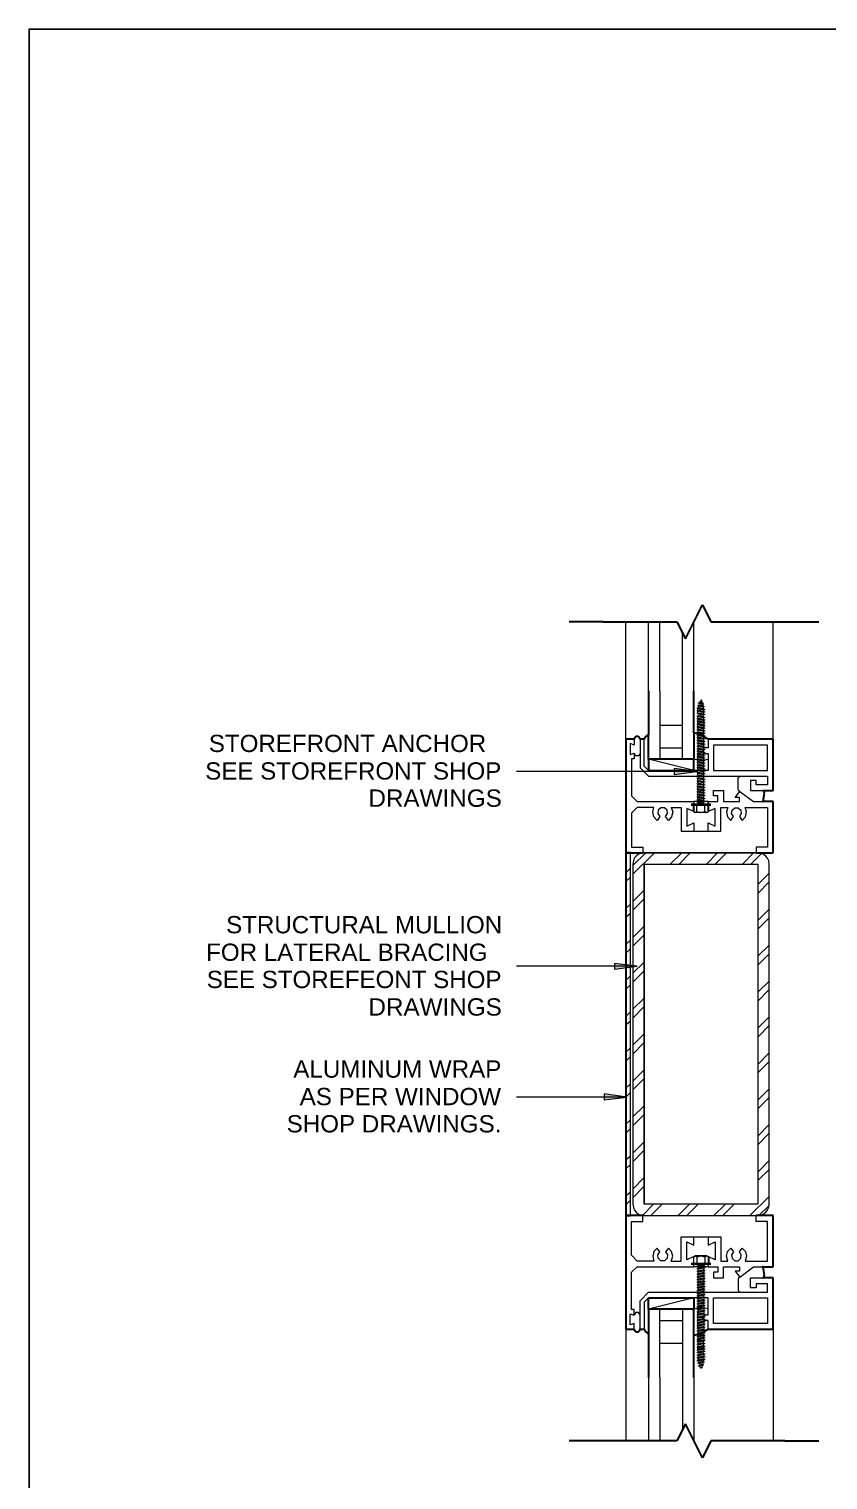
# Model space of a CAD drawing. Header units: inches. Extents: x -6061 to 13621, y -296 to 7483.
# Drawn here: x 942 to 1153.3, y 7098.8 to 7482.9 of the extents above; entities that cross this region are included whole.
import ezdxf

# ---------------------------------------------------------------- set-up
doc = ezdxf.new("R2010")
doc.units = ezdxf.units.IN
doc.header["$MEASUREMENT"] = 0
doc.layers.get('0').update_dxf_attribs({"linetype": 'CONTINUOUS'})
doc.styles.add('Arial$001H0', font='arial.ttf')

msp = doc.modelspace()

# ---------------------------------------------------------------- hatches: boundary and pattern name
at = {"true_color": 0x000007}
for points in [[(1118.70108, 7286.37171), (1112.69429, 7287.17262), (1112.69429, 7285.57081)], [(1102.92325, 7234.79343), (1096.91646, 7235.51424), (1096.91646, 7233.99253)], [(1100.12008, 7200.19434), (1094.11329, 7200.99524), (1094.11329, 7199.47352)]]:
    msp.add_hatch(color=7, dxfattribs=at).paths.add_polyline_path(points)

# ---------------------------------------------------------------- linework, layer by layer
at = {"color": 7, "linetype": 'Continuous', "lineweight": 30, "true_color": 0x000007}
for p, q in [((1115.65764, 7321.45135), (1120.14271, 7330.42148)), ((1120.14271, 7330.42148), (1122.38524, 7325.93642)), ((1093.87302, 7325.93642), (1084.90289, 7325.93642)), ((1093.87302, 7325.93642), (1113.4151, 7325.93642)), ((1113.4151, 7325.93642), (1115.65764, 7321.45135)), ((1122.38524, 7325.93642), (1141.92732, 7325.93642)), ((1141.92732, 7325.93642), (1150.89746, 7325.93642)), ((1105.8866, 7307.67578), (1105.8866, 7296.06266)), ((1117.90017, 7296.5432), (1117.90017, 7307.67578)), ((1119.26171, 7296.22284), (1117.90017, 7296.5432)), ((1117.90017, 7296.5432), (1117.90017, 7289.57533)), ((1120.54316, 7295.66221), (1119.26171, 7296.22284)), ((1102.12234, 7294.8613), (1099.87981, 7294.8613)), ((1099.87981, 7294.8613), (1099.87981, 7264.82737)), ((1102.20243, 7295.26176), (1102.12234, 7295.02148)), ((1102.12234, 7295.02148), (1102.12234, 7294.8613)), ((1102.36262, 7295.42194), (1102.20243, 7295.26176)), ((1102.5228, 7295.50203), (1102.36262, 7295.42194)), ((1102.68298, 7295.58212), (1102.5228, 7295.50203)), ((1102.84316, 7295.58212), (1102.68298, 7295.58212)), ((1103.08343, 7295.58212), (1102.84316, 7295.58212)), ((1103.24361, 7295.50203), (1103.08343, 7295.58212)), ((1103.40379, 7295.42194), (1103.24361, 7295.50203)), ((1103.56397, 7295.26176), (1103.40379, 7295.42194)), ((1103.56397, 7295.02148), (1103.56397, 7295.26176)), ((1103.64406, 7294.8613), (1103.56397, 7295.02148)), ((1104.76533, 7294.8613), (1103.64406, 7294.8613)), ((1104.92551, 7295.26176), (1104.76533, 7294.8613)), ((1105.16578, 7295.58212), (1104.92551, 7295.26176)), ((1105.48615, 7295.90248), (1105.16578, 7295.58212)), ((1105.8866, 7296.06266), (1105.48615, 7295.90248)), ((1105.8866, 7289.57533), (1105.8866, 7296.06266)), ((1121.66443, 7294.8613), (1120.54316, 7295.66221)), ((1138.88388, 7294.8613), (1121.66443, 7294.8613)), ((1138.88388, 7281.32601), (1138.88388, 7294.8613)), ((1117.90017, 7289.57533), (1105.8866, 7289.57533)), ((1105.8866, 7289.57533), (1105.8866, 7286.61198)), ((1117.90017, 7286.61198), (1117.90017, 7289.57533)), ((1105.8866, 7286.61198), (1117.90017, 7286.61198)), ((1136.2409, 7281.24592), (1136.08072, 7281.32601)), ((1136.08072, 7281.32601), (1138.88388, 7281.32601)), ((1136.40108, 7281.16583), (1136.2409, 7281.24592)), ((1136.48117, 7281.00565), (1136.40108, 7281.16583)), ((1136.48117, 7280.84547), (1136.48117, 7281.00565)), ((1135.92053, 7278.36266), (1136.00062, 7278.44275)), ((1138.88388, 7278.36266), (1135.92053, 7278.36266)), ((1136.00062, 7278.44275), (1136.16081, 7278.52284)), ((1136.16081, 7278.52284), (1136.2409, 7278.60293)), ((1136.2409, 7278.60293), (1136.32099, 7278.76311)), ((1136.32099, 7279.08348), (1136.56126, 7280.6052)), ((1136.32099, 7278.92329), (1136.32099, 7279.08348)), ((1136.32099, 7278.76311), (1136.32099, 7278.92329)), ((1136.56126, 7280.6052), (1136.48117, 7280.84547)), ((1138.88388, 7264.82737), (1138.88388, 7278.36266)), ((1099.87981, 7264.82737), (1104.36488, 7264.82737)), ((1101.08117, 7264.82737), (1099.87981, 7264.82737)), ((1099.87981, 7264.82737), (1099.87981, 7168.79886)), ((1134.39881, 7264.82737), (1138.88388, 7264.82737)), ((1104.36488, 7168.79886), (1099.87981, 7168.79886)), ((1099.87981, 7168.79886), (1099.87981, 7138.76492)), ((1099.87981, 7168.79886), (1101.08117, 7168.79886)), ((1138.88388, 7168.79886), (1134.39881, 7168.79886)), ((1138.88388, 7155.26357), (1138.88388, 7168.79886)), ((1136.00062, 7155.26357), (1135.92053, 7155.26357)), ((1135.92053, 7155.26357), (1138.88388, 7155.26357)), ((1136.16081, 7155.10339), (1136.00062, 7155.26357)), ((1136.2409, 7155.02329), (1136.16081, 7155.10339)), ((1136.32099, 7154.86311), (1136.2409, 7155.02329)), ((1136.32099, 7154.70293), (1136.32099, 7154.86311)), ((1136.32099, 7154.62284), (1136.32099, 7154.70293)), ((1136.56126, 7153.02103), (1136.32099, 7154.62284)), ((1136.08072, 7152.30022), (1136.2409, 7152.38031)), ((1138.88388, 7152.30022), (1136.08072, 7152.30022)), ((1136.2409, 7152.38031), (1136.40108, 7152.54049)), ((1136.40108, 7152.54049), (1136.48117, 7152.70067)), ((1136.48117, 7152.86085), (1136.56126, 7153.02103)), ((1136.48117, 7152.70067), (1136.48117, 7152.86085)), ((1138.88388, 7138.76492), (1138.88388, 7152.30022)), ((1105.8866, 7147.01424), (1117.90017, 7147.01424)), ((1105.8866, 7144.0509), (1105.8866, 7147.01424)), ((1117.90017, 7147.01424), (1117.90017, 7144.0509)), ((1117.90017, 7144.0509), (1105.8866, 7144.0509)), ((1105.8866, 7144.0509), (1105.8866, 7137.64366)), ((1117.90017, 7137.16311), (1117.90017, 7144.0509)), ((1099.87981, 7138.76492), (1102.12234, 7138.76492)), ((1102.12234, 7138.76492), (1102.12234, 7138.60474)), ((1102.12234, 7138.60474), (1102.20243, 7138.44456)), ((1102.20243, 7138.44456), (1102.36262, 7138.28438)), ((1102.36262, 7138.28438), (1102.5228, 7138.1242)), ((1102.5228, 7138.1242), (1102.68298, 7138.04411)), ((1102.68298, 7138.04411), (1102.84316, 7138.04411)), ((1102.84316, 7138.04411), (1103.08343, 7138.04411)), ((1103.08343, 7138.04411), (1103.24361, 7138.1242)), ((1103.24361, 7138.1242), (1103.40379, 7138.28438)), ((1103.40379, 7138.28438), (1103.56397, 7138.44456)), ((1103.56397, 7138.60474), (1103.64406, 7138.76492)), ((1103.56397, 7138.44456), (1103.56397, 7138.60474)), ((1103.64406, 7138.76492), (1104.76533, 7138.76492)), ((1104.76533, 7138.76492), (1104.92551, 7138.36447)), ((1104.92551, 7138.36447), (1105.16578, 7138.04411)), ((1105.16578, 7138.04411), (1105.48615, 7137.80384)), ((1105.48615, 7137.80384), (1105.8866, 7137.64366)), ((1105.8866, 7137.64366), (1105.8866, 7125.95044)), ((1117.90017, 7137.16311), (1119.26171, 7137.40339)), ((1117.90017, 7125.95044), (1117.90017, 7137.16311)), ((1119.26171, 7137.40339), (1120.54316, 7137.96402)), ((1120.54316, 7137.96402), (1121.66443, 7138.76492)), ((1121.66443, 7138.76492), (1138.88388, 7138.76492)), ((1115.65764, 7113.6966), (1113.4151, 7109.21153)), ((1120.14271, 7104.72646), (1115.65764, 7113.6966)), ((1093.87302, 7109.21153), (1084.90289, 7109.21153)), ((1113.4151, 7109.21153), (1093.87302, 7109.21153)), ((1122.38524, 7109.21153), (1120.14271, 7104.72646)), ((1141.92732, 7109.21153), (1122.38524, 7109.21153)), ((1141.92732, 7109.21153), (1150.89746, 7109.21153))]:
    msp.add_line(p, q, dxfattribs=at)
at = {"color": 7, "linetype": 'Continuous', "lineweight": 9, "true_color": 0x000007}
for p, q in [((1099.87981, 7294.8613), (1099.87981, 7325.93642)), ((1138.88388, 7294.8613), (1138.88388, 7325.93642)), ((1108.84995, 7307.59569), (1108.84995, 7289.57533)), ((1114.85673, 7289.57533), (1114.85673, 7307.59569)), ((1118.86126, 7303.91153), (1120.70334, 7303.51108)), ((1118.94135, 7304.55225), (1120.54316, 7304.23189)), ((1119.10153, 7304.07171), (1120.46307, 7303.75135)), ((1120.30289, 7304.47216), (1119.18162, 7304.71244)), ((1119.26171, 7304.39207), (1120.30289, 7304.07171)), ((1119.90243, 7305.27307), (1119.42189, 7304.63234)), ((1120.14271, 7304.47216), (1119.90243, 7305.27307)), ((1118.70108, 7303.19072), (1120.86352, 7302.79026)), ((1118.70108, 7302.4699), (1120.86352, 7302.14954)), ((1118.70108, 7301.74909), (1120.86352, 7301.42872)), ((1118.70108, 7301.10836), (1120.86352, 7300.70791)), ((1118.70108, 7300.38755), (1120.86352, 7299.9871)), ((1118.94135, 7303.3509), (1120.54316, 7302.95044)), ((1118.94135, 7302.63008), (1118.94135, 7303.03053)), ((1118.94135, 7303.03053), (1120.54316, 7302.63008)), ((1118.94135, 7302.63008), (1120.54316, 7302.30972)), ((1118.94135, 7301.90927), (1118.94135, 7302.30972)), ((1118.94135, 7302.30972), (1120.54316, 7301.98936)), ((1118.94135, 7301.90927), (1120.54316, 7301.58891)), ((1118.94135, 7301.58891), (1120.54316, 7301.26854)), ((1118.94135, 7301.26854), (1120.54316, 7300.86809)), ((1118.94135, 7300.54773), (1118.94135, 7300.94818)), ((1118.94135, 7300.94818), (1120.54316, 7300.54773)), ((1118.94135, 7300.54773), (1120.54316, 7300.14728)), ((1118.94135, 7300.22737), (1118.94135, 7299.82691)), ((1118.94135, 7299.82691), (1118.94135, 7300.22737)), ((1120.54316, 7299.82691), (1118.94135, 7300.22737)), ((1118.94135, 7300.22737), (1120.54316, 7299.82691)), ((1119.10153, 7303.3509), (1119.10153, 7303.75135)), ((1119.10153, 7303.75135), (1120.46307, 7303.43099)), ((1120.46307, 7303.03053), (1120.46307, 7303.43099)), ((1120.54316, 7302.30972), (1120.54316, 7302.63008)), ((1120.54316, 7301.58891), (1120.54316, 7301.98936)), ((1120.54316, 7300.14728), (1120.54316, 7300.54773)), ((1108.84995, 7298.62556), (1114.85673, 7298.62556)), ((1118.70108, 7299.66673), (1120.86352, 7299.26628)), ((1118.70108, 7298.94592), (1120.86352, 7298.54547)), ((1118.70108, 7298.2251), (1120.86352, 7297.82465)), ((1118.70108, 7297.50429), (1120.86352, 7297.10384)), ((1118.70108, 7296.78348), (1120.86352, 7296.46311)), ((1118.94135, 7299.82691), (1120.54316, 7299.42646)), ((1118.94135, 7299.1061), (1118.94135, 7299.50655)), ((1118.94135, 7299.50655), (1120.54316, 7299.1061)), ((1118.94135, 7299.1061), (1120.54316, 7298.70565)), ((1118.94135, 7298.38529), (1118.94135, 7298.78574)), ((1118.94135, 7298.78574), (1120.54316, 7298.38529)), ((1118.94135, 7298.38529), (1120.54316, 7297.98483)), ((1118.94135, 7298.06492), (1118.94135, 7297.66447)), ((1118.94135, 7297.66447), (1118.94135, 7298.06492)), ((1118.94135, 7298.06492), (1120.54316, 7297.66447)), ((1118.94135, 7297.66447), (1120.54316, 7297.26402)), ((1118.94135, 7296.94366), (1118.94135, 7297.34411)), ((1118.94135, 7297.34411), (1120.54316, 7297.02375)), ((1118.94135, 7296.94366), (1120.54316, 7296.62329)), ((1118.94135, 7296.22284), (1118.94135, 7296.62329)), ((1118.94135, 7296.62329), (1120.54316, 7296.30293)), ((1118.94135, 7296.22284), (1120.54316, 7295.90248)), ((1120.54316, 7299.82691), (1120.54316, 7299.42646)), ((1120.54316, 7299.42646), (1120.54316, 7299.82691)), ((1120.54316, 7299.1061), (1120.54316, 7298.70565)), ((1120.54316, 7298.38529), (1120.54316, 7297.98483)), ((1120.54316, 7297.26402), (1120.54316, 7297.66447)), ((1120.54316, 7296.62329), (1120.54316, 7297.02375)), ((1120.54316, 7295.90248), (1120.54316, 7296.30293)), ((1101.00108, 7293.74004), (1101.00108, 7290.85678)), ((1102.12234, 7293.33958), (1101.00108, 7293.74004)), ((1102.12234, 7294.8613), (1102.12234, 7293.33958)), ((1103.64406, 7294.8613), (1103.64406, 7287.3328)), ((1104.76533, 7287.73325), (1104.76533, 7294.8613)), ((1108.84995, 7292.61877), (1114.85673, 7292.61877)), ((1118.70108, 7296.06266), (1120.86352, 7295.7423)), ((1118.70108, 7295.34185), (1120.86352, 7295.02148)), ((1118.70108, 7294.62103), (1120.86352, 7294.30067)), ((1118.70108, 7293.90022), (1120.86352, 7293.57986)), ((1118.70108, 7293.1794), (1120.86352, 7292.85904)), ((1118.70108, 7292.45859), (1120.86352, 7292.13823)), ((1118.94135, 7295.50203), (1118.94135, 7295.90248)), ((1118.94135, 7295.90248), (1120.54316, 7295.58212)), ((1118.94135, 7295.50203), (1120.54316, 7295.18167)), ((1118.94135, 7294.78121), (1118.94135, 7295.18167)), ((1118.94135, 7295.18167), (1120.54316, 7294.8613)), ((1118.94135, 7294.78121), (1120.54316, 7294.46085)), ((1118.94135, 7294.46085), (1118.94135, 7294.0604)), ((1118.94135, 7294.46085), (1120.54316, 7294.14049)), ((1118.94135, 7294.0604), (1120.54316, 7293.74004)), ((1118.94135, 7293.74004), (1118.94135, 7293.33958)), ((1118.94135, 7293.74004), (1120.54316, 7293.41967)), ((1118.94135, 7293.33958), (1120.54316, 7293.01922)), ((1118.94135, 7293.01922), (1118.94135, 7292.61877)), ((1118.94135, 7293.01922), (1120.54316, 7292.69886)), ((1118.94135, 7292.61877), (1120.54316, 7292.29841)), ((1120.86352, 7292.61877), (1120.2228, 7292.21832)), ((1120.54316, 7295.18167), (1120.54316, 7295.58212)), ((1120.54316, 7294.46085), (1120.54316, 7294.8613)), ((1120.54316, 7293.74004), (1120.54316, 7294.14049)), ((1120.54316, 7293.01922), (1120.54316, 7293.41967)), ((1120.54316, 7292.29841), (1120.54316, 7292.69886)), ((1121.66443, 7292.61877), (1120.86352, 7292.61877)), ((1121.66443, 7294.8613), (1121.66443, 7292.61877)), ((1137.36216, 7293.33958), (1123.10605, 7293.33958)), ((1123.10605, 7293.33958), (1123.10605, 7286.61198)), ((1137.36216, 7286.61198), (1137.36216, 7293.33958)), ((1101.00108, 7290.85678), (1102.12234, 7291.17714)), ((1101.40153, 7289.73551), (1101.40153, 7279.88438)), ((1102.12234, 7289.73551), (1101.40153, 7289.73551)), ((1102.12234, 7291.17714), (1102.12234, 7289.73551)), ((1102.5228, 7290.45633), (1102.12234, 7291.09705)), ((1103.24361, 7290.45633), (1102.5228, 7290.45633)), ((1103.64406, 7291.09705), (1103.24361, 7290.45633)), ((1117.90017, 7286.61198), (1105.8866, 7289.57533)), ((1119.74225, 7289.17488), (1117.90017, 7289.57533)), ((1118.70108, 7291.81786), (1120.86352, 7291.41741)), ((1118.70108, 7291.09705), (1120.86352, 7290.6966)), ((1118.70108, 7290.37624), (1120.86352, 7289.97578)), ((1118.70108, 7289.65542), (1120.86352, 7289.25497)), ((1118.70108, 7288.93461), (1120.86352, 7288.53415)), ((1118.94135, 7292.29841), (1118.94135, 7291.89796)), ((1118.94135, 7292.29841), (1120.54316, 7291.97805)), ((1118.94135, 7291.89796), (1120.54316, 7291.57759)), ((1118.94135, 7291.65768), (1118.94135, 7291.25723)), ((1118.94135, 7291.65768), (1120.54316, 7291.25723)), ((1118.94135, 7291.25723), (1120.54316, 7290.85678)), ((1118.94135, 7290.93687), (1118.94135, 7290.53642)), ((1118.94135, 7290.53642), (1118.94135, 7290.93687)), ((1118.94135, 7290.93687), (1120.54316, 7290.53642)), ((1118.94135, 7290.53642), (1120.54316, 7290.13596)), ((1118.94135, 7289.8156), (1118.94135, 7290.21605)), ((1118.94135, 7290.21605), (1120.54316, 7289.8156)), ((1118.94135, 7289.8156), (1120.54316, 7289.41515)), ((1118.94135, 7289.09479), (1118.94135, 7289.49524)), ((1118.94135, 7289.49524), (1120.54316, 7289.09479)), ((1118.94135, 7289.09479), (1120.54316, 7288.69434)), ((1118.94135, 7288.37397), (1118.94135, 7288.77443)), ((1118.94135, 7288.77443), (1120.54316, 7288.37397)), ((1121.66443, 7289.49524), (1119.74225, 7289.17488)), ((1120.2228, 7292.21832), (1120.2228, 7291.4975)), ((1120.2228, 7291.4975), (1120.86352, 7291.09705)), ((1120.54316, 7291.57759), (1120.54316, 7291.97805)), ((1120.54316, 7290.85678), (1120.54316, 7291.25723)), ((1120.54316, 7290.13596), (1120.54316, 7290.53642)), ((1120.54316, 7289.41515), (1120.54316, 7289.8156)), ((1120.54316, 7288.69434), (1120.54316, 7289.09479)), ((1120.86352, 7291.09705), (1121.66443, 7291.09705)), ((1121.66443, 7291.09705), (1121.66443, 7286.61198)), ((1118.70108, 7286.37171), (1070.96714, 7286.37171)), ((1103.64406, 7287.3328), (1105.8866, 7285.09026)), ((1105.8866, 7286.61198), (1104.76533, 7287.73325)), ((1105.8866, 7285.09026), (1137.36216, 7285.09026)), ((1121.66443, 7286.61198), (1117.90017, 7286.61198)), ((1118.70108, 7288.21379), (1120.86352, 7287.81334)), ((1118.70108, 7287.49298), (1120.86352, 7287.09253)), ((1118.70108, 7286.77216), (1120.86352, 7286.4518)), ((1118.70108, 7286.05135), (1120.86352, 7285.73099)), ((1118.70108, 7285.33053), (1120.86352, 7285.01017)), ((1118.94135, 7288.37397), (1120.54316, 7287.97352)), ((1118.94135, 7287.65316), (1118.94135, 7288.05361)), ((1118.94135, 7288.05361), (1120.54316, 7287.65316)), ((1118.94135, 7287.65316), (1120.54316, 7287.25271)), ((1118.94135, 7286.93234), (1118.94135, 7287.3328)), ((1118.94135, 7287.3328), (1120.54316, 7286.93234)), ((1118.94135, 7286.93234), (1120.54316, 7286.61198)), ((1118.94135, 7286.21153), (1118.94135, 7286.61198)), ((1118.94135, 7286.61198), (1120.54316, 7286.29162)), ((1118.94135, 7286.21153), (1120.54316, 7285.89117)), ((1118.94135, 7285.49072), (1118.94135, 7285.89117)), ((1118.94135, 7285.89117), (1120.54316, 7285.57081)), ((1118.94135, 7285.49072), (1120.54316, 7285.17035)), ((1118.94135, 7284.7699), (1118.94135, 7285.17035)), ((1118.94135, 7285.17035), (1120.54316, 7284.84999)), ((1118.94135, 7284.7699), (1120.54316, 7284.44954)), ((1120.54316, 7287.97352), (1120.54316, 7288.37397)), ((1120.54316, 7287.25271), (1120.54316, 7287.65316)), ((1120.54316, 7286.61198), (1120.54316, 7286.93234)), ((1120.54316, 7285.89117), (1120.54316, 7286.29162)), ((1120.54316, 7285.17035), (1120.54316, 7285.57081)), ((1120.54316, 7284.44954), (1120.54316, 7284.84999)), ((1123.10605, 7286.61198), (1137.36216, 7286.61198)), ((1129.59338, 7284.60972), (1129.83366, 7284.93008)), ((1129.83366, 7284.93008), (1130.15402, 7285.09026)), ((1137.36216, 7285.09026), (1137.36216, 7282.84773)), ((1118.70108, 7284.60972), (1120.86352, 7284.28936)), ((1118.70108, 7283.88891), (1120.86352, 7283.56854)), ((1118.70108, 7283.16809), (1120.86352, 7282.84773)), ((1118.70108, 7282.44728), (1120.86352, 7282.12691)), ((1118.70108, 7281.72646), (1120.86352, 7281.4061)), ((1118.70108, 7281.08574), (1120.86352, 7280.68529)), ((1118.94135, 7284.04909), (1118.94135, 7284.44954)), ((1118.94135, 7284.44954), (1120.54316, 7284.12918)), ((1118.94135, 7284.04909), (1120.54316, 7283.72872)), ((1118.94135, 7283.32827), (1118.94135, 7283.72872)), ((1118.94135, 7283.72872), (1120.54316, 7283.40836)), ((1118.94135, 7283.32827), (1120.54316, 7283.00791)), ((1118.94135, 7282.60746), (1118.94135, 7283.00791)), ((1118.94135, 7283.00791), (1120.54316, 7282.68755)), ((1118.94135, 7282.60746), (1120.54316, 7282.2871)), ((1118.94135, 7281.88664), (1118.94135, 7282.2871)), ((1118.94135, 7282.2871), (1120.54316, 7281.96673)), ((1118.94135, 7281.88664), (1120.54316, 7281.56628)), ((1118.94135, 7281.24592), (1118.94135, 7281.56628)), ((1118.94135, 7281.56628), (1120.54316, 7281.24592)), ((1118.94135, 7281.24592), (1120.54316, 7280.84547)), ((1118.94135, 7280.5251), (1118.94135, 7280.92556)), ((1118.94135, 7280.92556), (1120.54316, 7280.5251)), ((1120.54316, 7283.72872), (1120.54316, 7284.12918)), ((1120.54316, 7283.00791), (1120.54316, 7283.40836)), ((1120.54316, 7282.2871), (1120.54316, 7282.68755)), ((1120.54316, 7281.56628), (1120.54316, 7281.96673)), ((1120.54316, 7280.84547), (1120.54316, 7281.24592)), ((1123.10605, 7279.88438), (1123.10605, 7281.32601)), ((1123.10605, 7281.32601), (1125.74904, 7281.32601)), ((1125.74904, 7281.32601), (1125.74904, 7278.36266)), ((1128.79248, 7279.48393), (1129.99384, 7281.08574)), ((1129.59338, 7281.80655), (1129.59338, 7284.60972)), ((1129.67348, 7281.4061), (1129.59338, 7281.80655)), ((1129.99384, 7281.08574), (1129.67348, 7281.4061)), ((1129.99384, 7281.08574), (1133.678, 7278.36266)), ((1134.39881, 7283.969), (1132.8771, 7283.969)), ((1132.8771, 7283.969), (1132.8771, 7281.32601)), ((1132.8771, 7281.32601), (1136.08072, 7281.32601)), ((1134.39881, 7282.84773), (1134.39881, 7283.969)), ((1137.36216, 7282.84773), (1134.39881, 7282.84773)), ((1101.40153, 7279.88438), (1102.84316, 7278.36266)), ((1102.84316, 7278.36266), (1117.90017, 7278.36266)), ((1122.38524, 7277.72194), (1117.17936, 7277.72194)), ((1117.17936, 7277.40158), (1122.38524, 7277.40158)), ((1117.73999, 7275.71967), (1117.73999, 7277.40158)), ((1117.90017, 7278.36266), (1117.90017, 7275.71967)), ((1121.66443, 7278.36266), (1117.90017, 7278.36266)), ((1118.70108, 7280.36492), (1120.86352, 7279.96447)), ((1118.70108, 7279.64411), (1120.86352, 7279.24366)), ((1118.70108, 7278.92329), (1120.86352, 7278.52284)), ((1118.70108, 7278.20248), (1120.86352, 7277.80203)), ((1118.70108, 7275.71967), (1118.70108, 7277.40158)), ((1118.94135, 7280.5251), (1120.54316, 7280.12465)), ((1118.94135, 7279.80429), (1118.94135, 7280.20474)), ((1118.94135, 7280.20474), (1120.54316, 7279.80429)), ((1118.94135, 7279.80429), (1120.54316, 7279.40384)), ((1118.94135, 7279.08348), (1118.94135, 7279.48393)), ((1118.94135, 7279.48393), (1120.54316, 7279.08348)), ((1118.94135, 7279.08348), (1120.54316, 7278.68302)), ((1118.94135, 7278.36266), (1118.94135, 7278.76311)), ((1118.94135, 7278.76311), (1120.54316, 7278.36266)), ((1118.94135, 7278.36266), (1120.54316, 7277.96221)), ((1118.94135, 7278.0423), (1120.38298, 7277.72194)), ((1120.54316, 7280.12465), (1120.54316, 7280.5251)), ((1120.54316, 7279.40384), (1120.54316, 7279.80429)), ((1120.54316, 7278.68302), (1120.54316, 7279.08348)), ((1120.54316, 7277.96221), (1120.54316, 7278.36266)), ((1120.78343, 7275.71967), (1120.78343, 7277.40158)), ((1121.66443, 7275.71967), (1121.66443, 7278.36266)), ((1121.66443, 7278.36266), (1124.22732, 7278.36266)), ((1121.82461, 7275.71967), (1121.82461, 7277.40158)), ((1124.22732, 7279.88438), (1123.10605, 7279.88438)), ((1124.22732, 7278.36266), (1124.22732, 7279.88438)), ((1125.74904, 7278.36266), (1129.91375, 7278.36266)), ((1129.91375, 7279.48393), (1128.79248, 7279.48393)), ((1129.91375, 7278.36266), (1129.91375, 7279.48393)), ((1133.678, 7278.36266), (1135.92053, 7278.36266)), ((1102.84316, 7276.84094), (1101.40153, 7275.31922)), ((1101.40153, 7275.31922), (1101.40153, 7266.34909)), ((1107.32823, 7276.84094), (1102.84316, 7276.84094)), ((1107.00786, 7275.63958), (1107.32823, 7276.84094)), ((1107.24814, 7274.35814), (1107.00786, 7275.63958)), ((1108.12913, 7273.39705), (1107.24814, 7274.35814)), ((1108.84995, 7274.43823), (1108.12913, 7273.39705)), ((1108.44949, 7276.12013), (1108.3694, 7275.23913)), ((1108.3694, 7275.23913), (1108.84995, 7274.43823)), ((1109.17031, 7276.76085), (1108.44949, 7276.12013)), ((1110.13139, 7276.76085), (1109.17031, 7276.76085)), ((1110.77212, 7276.12013), (1110.13139, 7276.76085)), ((1110.37167, 7274.43823), (1110.9323, 7275.23913)), ((1111.17257, 7273.39705), (1110.37167, 7274.43823)), ((1110.9323, 7275.23913), (1110.77212, 7276.12013)), ((1111.97348, 7274.35814), (1111.17257, 7273.39705)), ((1111.89338, 7276.84094), (1112.29384, 7275.63958)), ((1111.89338, 7276.84094), (1114.53637, 7276.84094)), ((1112.29384, 7275.63958), (1111.97348, 7274.35814)), ((1114.53637, 7276.84094), (1114.53637, 7270.51379)), ((1117.90017, 7275.71967), (1115.978, 7276.52058)), ((1115.978, 7276.52058), (1115.978, 7271.87533)), ((1117.73999, 7275.71967), (1118.22053, 7275.4794)), ((1118.22053, 7275.4794), (1118.70108, 7275.71967)), ((1121.34406, 7275.4794), (1118.22053, 7275.4794)), ((1118.70108, 7275.71967), (1119.74225, 7275.4794)), ((1119.74225, 7275.4794), (1120.78343, 7275.71967)), ((1120.78343, 7275.71967), (1121.26397, 7275.4794)), ((1121.26397, 7275.4794), (1121.82461, 7275.71967)), ((1123.50651, 7276.52058), (1121.66443, 7275.71967)), ((1123.50651, 7271.87533), (1123.50651, 7276.52058)), ((1125.02823, 7270.51379), (1125.02823, 7276.84094)), ((1125.02823, 7276.84094), (1126.87031, 7276.84094)), ((1126.87031, 7276.84094), (1126.54995, 7275.63958)), ((1126.54995, 7275.63958), (1126.79022, 7274.35814)), ((1126.79022, 7274.35814), (1127.67121, 7273.39705)), ((1127.67121, 7273.39705), (1128.39203, 7274.43823)), ((1127.83139, 7275.23913), (1127.99158, 7276.12013)), ((1128.39203, 7274.43823), (1127.83139, 7275.23913)), ((1127.99158, 7276.12013), (1128.71239, 7276.76085)), ((1128.71239, 7276.76085), (1129.59338, 7276.76085)), ((1129.59338, 7276.76085), (1130.3142, 7276.12013)), ((1130.39429, 7275.23913), (1129.91375, 7274.43823)), ((1129.91375, 7274.43823), (1130.63456, 7273.39705)), ((1130.3142, 7276.12013), (1130.39429, 7275.23913)), ((1130.63456, 7273.39705), (1131.51556, 7274.35814)), ((1131.75583, 7275.63958), (1131.43547, 7276.84094)), ((1131.43547, 7276.84094), (1137.36216, 7276.84094)), ((1131.51556, 7274.35814), (1131.75583, 7275.63958)), ((1137.36216, 7276.84094), (1137.36216, 7266.34909)), ((1114.53637, 7270.51379), (1117.90017, 7270.51379)), ((1115.978, 7271.87533), (1117.90017, 7272.75633)), ((1117.90017, 7272.75633), (1117.90017, 7270.51379)), ((1117.90017, 7270.51379), (1121.66443, 7270.51379)), ((1121.66443, 7272.75633), (1123.50651, 7271.87533)), ((1121.66443, 7270.51379), (1121.66443, 7272.75633)), ((1121.66443, 7270.51379), (1125.02823, 7270.51379)), ((1101.40153, 7266.34909), (1104.36488, 7266.34909)), ((1104.36488, 7266.34909), (1104.36488, 7264.82737)), ((1137.36216, 7266.34909), (1134.39881, 7266.34909)), ((1134.39881, 7266.34909), (1134.39881, 7264.82737)), ((1101.08117, 7168.79886), (1101.08117, 7264.82737)), ((1102.92325, 7234.79343), (1070.96714, 7234.79343)), ((1100.12008, 7200.19434), (1070.96714, 7200.19434)), ((1101.40153, 7167.27714), (1104.36488, 7167.27714)), ((1101.40153, 7158.30701), (1101.40153, 7167.27714)), ((1104.36488, 7167.27714), (1104.36488, 7168.79886)), ((1134.39881, 7167.27714), (1134.39881, 7168.79886)), ((1137.36216, 7167.27714), (1134.39881, 7167.27714)), ((1137.36216, 7156.78529), (1137.36216, 7167.27714)), ((1114.53637, 7156.78529), (1114.53637, 7163.19253)), ((1114.53637, 7163.19253), (1117.90017, 7163.19253)), ((1115.978, 7157.10565), (1115.978, 7161.83099)), ((1115.978, 7161.83099), (1117.90017, 7160.94999)), ((1117.90017, 7163.19253), (1121.66443, 7163.19253)), ((1117.90017, 7160.94999), (1117.90017, 7163.19253)), ((1121.66443, 7163.19253), (1125.02823, 7163.19253)), ((1121.66443, 7163.19253), (1121.66443, 7160.94999)), ((1121.66443, 7160.94999), (1123.50651, 7161.83099)), ((1123.50651, 7161.83099), (1123.50651, 7157.10565)), ((1125.02823, 7163.19253), (1125.02823, 7156.78529)), ((1102.84316, 7156.78529), (1101.40153, 7158.30701)), ((1107.24814, 7159.26809), (1107.00786, 7158.06673)), ((1107.00786, 7158.06673), (1107.32823, 7156.78529)), ((1108.12913, 7160.22918), (1107.24814, 7159.26809)), ((1108.84995, 7159.188), (1108.12913, 7160.22918)), ((1108.3694, 7158.3871), (1108.84995, 7159.188)), ((1108.44949, 7157.5061), (1108.3694, 7158.3871)), ((1111.17257, 7160.22918), (1110.37167, 7159.188)), ((1110.37167, 7159.188), (1110.9323, 7158.3871)), ((1110.9323, 7158.3871), (1110.77212, 7157.5061)), ((1111.97348, 7159.26809), (1111.17257, 7160.22918)), ((1111.89338, 7156.78529), (1112.29384, 7158.06673)), ((1112.29384, 7158.06673), (1111.97348, 7159.26809)), ((1117.90017, 7157.98664), (1115.978, 7157.10565)), ((1117.73999, 7157.90655), (1118.22053, 7158.14682)), ((1117.90017, 7155.26357), (1117.90017, 7157.98664)), ((1118.22053, 7158.14682), (1118.70108, 7157.90655)), ((1121.34406, 7158.14682), (1118.22053, 7158.14682)), ((1118.70108, 7157.90655), (1119.74225, 7158.14682)), ((1119.74225, 7158.14682), (1120.78343, 7157.90655)), ((1120.78343, 7157.90655), (1121.26397, 7158.14682)), ((1121.26397, 7158.14682), (1121.82461, 7157.90655)), ((1121.66443, 7157.98664), (1121.66443, 7155.26357)), ((1123.50651, 7157.10565), (1121.66443, 7157.98664)), ((1126.54995, 7158.06673), (1126.79022, 7159.26809)), ((1126.87031, 7156.78529), (1126.54995, 7158.06673)), ((1126.79022, 7159.26809), (1127.67121, 7160.22918)), ((1127.67121, 7160.22918), (1128.39203, 7159.188)), ((1128.39203, 7159.188), (1127.83139, 7158.3871)), ((1127.83139, 7158.3871), (1127.99158, 7157.5061)), ((1129.91375, 7159.188), (1130.63456, 7160.22918)), ((1130.39429, 7158.3871), (1129.91375, 7159.188)), ((1130.3142, 7157.5061), (1130.39429, 7158.3871)), ((1130.63456, 7160.22918), (1131.51556, 7159.26809)), ((1131.75583, 7158.06673), (1131.43547, 7156.78529)), ((1131.51556, 7159.26809), (1131.75583, 7158.06673)), ((1101.40153, 7153.82194), (1102.84316, 7155.26357)), ((1107.32823, 7156.78529), (1102.84316, 7156.78529)), ((1102.84316, 7155.26357), (1117.90017, 7155.26357)), ((1109.17031, 7156.86538), (1108.44949, 7157.5061)), ((1110.13139, 7156.86538), (1109.17031, 7156.86538)), ((1110.77212, 7157.5061), (1110.13139, 7156.86538)), ((1111.89338, 7156.78529), (1114.53637, 7156.78529)), ((1117.17936, 7156.22465), (1122.38524, 7156.22465)), ((1122.38524, 7155.90429), (1117.17936, 7155.90429)), ((1117.73999, 7157.90655), (1117.73999, 7156.22465)), ((1121.66443, 7155.26357), (1117.90017, 7155.26357)), ((1118.70108, 7157.90655), (1118.70108, 7156.22465)), ((1118.70108, 7155.50384), (1120.86352, 7155.8242)), ((1118.70108, 7154.78302), (1120.86352, 7155.10339)), ((1118.70108, 7154.06221), (1120.86352, 7154.38257)), ((1118.94135, 7155.66402), (1120.38298, 7155.90429)), ((1118.94135, 7155.34366), (1120.54316, 7155.66402)), ((1118.94135, 7155.34366), (1118.94135, 7154.9432)), ((1118.94135, 7154.9432), (1120.54316, 7155.26357)), ((1118.94135, 7154.62284), (1120.54316, 7154.9432)), ((1118.94135, 7154.62284), (1118.94135, 7154.22239)), ((1118.94135, 7154.22239), (1120.54316, 7154.54275)), ((1118.94135, 7153.90203), (1120.54316, 7154.22239)), ((1120.54316, 7155.66402), (1120.54316, 7155.26357)), ((1120.54316, 7154.9432), (1120.54316, 7154.54275)), ((1120.54316, 7154.22239), (1120.54316, 7153.82194)), ((1120.78343, 7157.90655), (1120.78343, 7156.22465)), ((1121.66443, 7155.26357), (1124.22732, 7155.26357)), ((1121.82461, 7157.90655), (1121.82461, 7156.22465)), ((1124.22732, 7155.26357), (1124.22732, 7153.82194)), ((1125.02823, 7156.78529), (1126.87031, 7156.78529)), ((1125.74904, 7152.30022), (1125.74904, 7155.26357)), ((1125.74904, 7155.26357), (1129.91375, 7155.26357)), ((1127.99158, 7157.5061), (1128.71239, 7156.86538)), ((1128.71239, 7156.86538), (1129.59338, 7156.86538)), ((1129.91375, 7154.1423), (1128.79248, 7154.1423)), ((1128.79248, 7154.1423), (1129.99384, 7152.54049)), ((1129.59338, 7156.86538), (1130.3142, 7157.5061)), ((1129.91375, 7155.26357), (1129.91375, 7154.1423)), ((1129.99384, 7152.54049), (1133.678, 7155.26357)), ((1131.43547, 7156.78529), (1137.36216, 7156.78529)), ((1133.678, 7155.26357), (1135.92053, 7155.26357)), ((1101.40153, 7143.97081), (1101.40153, 7153.82194)), ((1118.70108, 7153.34139), (1120.86352, 7153.66176)), ((1118.70108, 7152.62058), (1120.86352, 7152.94094)), ((1118.70108, 7151.89977), (1120.86352, 7152.22013)), ((1118.70108, 7151.17895), (1120.86352, 7151.49931)), ((1118.70108, 7150.45814), (1120.86352, 7150.85859)), ((1118.94135, 7153.90203), (1118.94135, 7153.50158)), ((1118.94135, 7153.50158), (1120.54316, 7153.82194)), ((1118.94135, 7153.18121), (1120.54316, 7153.50158)), ((1118.94135, 7153.18121), (1118.94135, 7152.78076)), ((1118.94135, 7152.78076), (1120.54316, 7153.10112)), ((1118.94135, 7152.4604), (1120.54316, 7152.78076)), ((1118.94135, 7152.4604), (1118.94135, 7152.05995)), ((1118.94135, 7152.05995), (1120.54316, 7152.38031)), ((1118.94135, 7151.73958), (1120.54316, 7152.05995)), ((1118.94135, 7151.73958), (1118.94135, 7151.33913)), ((1118.94135, 7151.33913), (1120.54316, 7151.65949)), ((1118.94135, 7151.01877), (1120.54316, 7151.33913)), ((1118.94135, 7151.01877), (1118.94135, 7150.61832)), ((1118.94135, 7150.61832), (1120.54316, 7151.01877)), ((1118.94135, 7150.29796), (1120.54316, 7150.69841)), ((1118.94135, 7150.29796), (1118.94135, 7149.8975)), ((1118.94135, 7149.8975), (1120.54316, 7150.29796)), ((1120.54316, 7153.50158), (1120.54316, 7153.10112)), ((1120.54316, 7152.78076), (1120.54316, 7152.38031)), ((1120.54316, 7152.05995), (1120.54316, 7151.65949)), ((1120.54316, 7151.33913), (1120.54316, 7151.01877)), ((1120.54316, 7150.69841), (1120.54316, 7150.29796)), ((1124.22732, 7153.82194), (1123.10605, 7153.82194)), ((1123.10605, 7153.82194), (1123.10605, 7152.30022)), ((1123.10605, 7152.30022), (1125.74904, 7152.30022)), ((1129.67348, 7152.30022), (1129.59338, 7151.89977)), ((1129.59338, 7151.89977), (1129.59338, 7149.01651)), ((1129.99384, 7152.54049), (1129.67348, 7152.30022)), ((1132.8771, 7149.65723), (1132.8771, 7152.30022)), ((1132.8771, 7152.30022), (1136.08072, 7152.30022)), ((1137.36216, 7150.7785), (1134.39881, 7150.7785)), ((1134.39881, 7150.7785), (1134.39881, 7149.65723)), ((1137.36216, 7148.53596), (1137.36216, 7150.7785)), ((1103.64406, 7146.29343), (1105.8866, 7148.53596)), ((1105.8866, 7147.01424), (1104.76533, 7145.89298)), ((1105.8866, 7148.53596), (1137.36216, 7148.53596)), ((1117.90017, 7147.01424), (1105.8866, 7144.0509)), ((1121.66443, 7147.01424), (1117.90017, 7147.01424)), ((1118.70108, 7149.73732), (1120.86352, 7150.13777)), ((1118.70108, 7149.01651), (1120.86352, 7149.41696)), ((1118.70108, 7148.29569), (1120.86352, 7148.69615)), ((1118.70108, 7147.57488), (1120.86352, 7147.97533)), ((1118.70108, 7146.85406), (1120.86352, 7147.25452)), ((1118.70108, 7146.13325), (1120.86352, 7146.5337)), ((1118.94135, 7149.57714), (1120.54316, 7149.97759)), ((1118.94135, 7149.57714), (1118.94135, 7149.17669)), ((1118.94135, 7149.17669), (1120.54316, 7149.57714)), ((1118.94135, 7148.85633), (1120.54316, 7149.25678)), ((1118.94135, 7148.85633), (1118.94135, 7148.45587)), ((1118.94135, 7148.45587), (1120.54316, 7148.85633)), ((1118.94135, 7148.13551), (1120.54316, 7148.53596)), ((1118.94135, 7148.13551), (1118.94135, 7147.73506)), ((1118.94135, 7147.73506), (1120.54316, 7148.13551)), ((1118.94135, 7147.4147), (1120.54316, 7147.81515)), ((1118.94135, 7147.4147), (1118.94135, 7147.01424)), ((1118.94135, 7147.01424), (1120.54316, 7147.4147)), ((1118.94135, 7146.69388), (1120.54316, 7147.09434)), ((1118.94135, 7146.69388), (1118.94135, 7146.29343)), ((1118.94135, 7146.29343), (1120.54316, 7146.69388)), ((1120.54316, 7149.97759), (1120.54316, 7149.57714)), ((1120.54316, 7149.25678), (1120.54316, 7148.85633)), ((1120.54316, 7148.53596), (1120.54316, 7148.13551)), ((1120.54316, 7147.81515), (1120.54316, 7147.4147)), ((1120.54316, 7147.09434), (1120.54316, 7146.69388)), ((1121.66443, 7142.52918), (1121.66443, 7147.01424)), ((1123.10605, 7147.01424), (1137.36216, 7147.01424)), ((1123.10605, 7140.28664), (1123.10605, 7147.01424)), ((1129.59338, 7149.01651), (1129.83366, 7148.69615)), ((1129.83366, 7148.69615), (1130.15402, 7148.53596)), ((1134.39881, 7149.65723), (1132.8771, 7149.65723)), ((1137.36216, 7147.01424), (1137.36216, 7140.28664)), ((1101.00108, 7142.84954), (1102.12234, 7142.44909)), ((1101.00108, 7139.88619), (1101.00108, 7142.84954)), ((1102.12234, 7143.97081), (1101.40153, 7143.97081)), ((1102.12234, 7142.44909), (1102.12234, 7143.97081)), ((1102.5228, 7143.1699), (1102.12234, 7142.52918)), ((1103.24361, 7143.1699), (1102.5228, 7143.1699)), ((1103.64406, 7142.52918), (1103.24361, 7143.1699)), ((1103.64406, 7138.76492), (1103.64406, 7146.29343)), ((1104.76533, 7145.89298), (1104.76533, 7138.76492)), ((1108.84995, 7126.03053), (1108.84995, 7144.0509)), ((1114.85673, 7144.0509), (1114.85673, 7126.03053)), ((1119.74225, 7144.53144), (1117.90017, 7144.0509)), ((1118.70108, 7145.49253), (1120.86352, 7145.81289)), ((1118.70108, 7144.77171), (1120.86352, 7145.09207)), ((1118.70108, 7144.0509), (1120.86352, 7144.37126)), ((1118.70108, 7143.33008), (1120.86352, 7143.65044)), ((1118.70108, 7142.60927), (1120.86352, 7142.92963)), ((1118.94135, 7146.05316), (1120.54316, 7146.37352)), ((1118.94135, 7146.05316), (1118.94135, 7145.65271)), ((1118.94135, 7145.65271), (1120.54316, 7145.97307)), ((1118.94135, 7145.33234), (1120.54316, 7145.65271)), ((1118.94135, 7145.33234), (1118.94135, 7144.93189)), ((1118.94135, 7144.93189), (1120.54316, 7145.25225)), ((1118.94135, 7144.61153), (1120.54316, 7144.93189)), ((1118.94135, 7144.61153), (1118.94135, 7144.21108)), ((1118.94135, 7144.21108), (1120.54316, 7144.53144)), ((1118.94135, 7143.89072), (1120.54316, 7144.21108)), ((1118.94135, 7143.89072), (1118.94135, 7143.49026)), ((1118.94135, 7143.49026), (1120.54316, 7143.81063)), ((1118.94135, 7143.1699), (1120.54316, 7143.49026)), ((1118.94135, 7142.76945), (1118.94135, 7143.1699)), ((1118.94135, 7143.1699), (1118.94135, 7142.76945)), ((1118.94135, 7142.76945), (1120.54316, 7143.08981)), ((1118.94135, 7142.44909), (1120.54316, 7142.76945)), ((1121.66443, 7144.13099), (1119.74225, 7144.53144)), ((1120.54316, 7146.37352), (1120.54316, 7145.97307)), ((1120.54316, 7145.65271), (1120.54316, 7145.25225)), ((1120.54316, 7144.93189), (1120.54316, 7144.53144)), ((1120.54316, 7144.21108), (1120.54316, 7143.81063)), ((1120.54316, 7143.49026), (1120.54316, 7143.08981)), ((1120.54316, 7142.76945), (1120.54316, 7142.369)), ((1102.12234, 7140.28664), (1101.00108, 7139.88619)), ((1102.12234, 7138.76492), (1102.12234, 7140.28664)), ((1108.84995, 7141.00746), (1114.85673, 7141.00746)), ((1118.70108, 7141.88845), (1120.86352, 7142.20882)), ((1118.70108, 7141.16764), (1120.86352, 7141.488)), ((1118.70108, 7140.44682), (1120.86352, 7140.84728)), ((1118.70108, 7139.72601), (1120.86352, 7140.12646)), ((1118.70108, 7139.0052), (1120.86352, 7139.40565)), ((1118.94135, 7142.04863), (1118.94135, 7142.44909)), ((1118.94135, 7142.04863), (1120.54316, 7142.369)), ((1118.94135, 7141.72827), (1120.54316, 7142.04863)), ((1118.94135, 7141.32782), (1118.94135, 7141.72827)), ((1118.94135, 7141.32782), (1120.54316, 7141.64818)), ((1118.94135, 7141.00746), (1120.54316, 7141.32782)), ((1118.94135, 7140.60701), (1118.94135, 7141.00746)), ((1118.94135, 7140.60701), (1120.54316, 7140.92737)), ((1118.94135, 7140.28664), (1120.54316, 7140.6871)), ((1118.94135, 7139.88619), (1118.94135, 7140.28664)), ((1118.94135, 7139.88619), (1120.54316, 7140.28664)), ((1118.94135, 7139.56583), (1120.54316, 7139.96628)), ((1118.94135, 7139.16538), (1118.94135, 7139.56583)), ((1118.94135, 7139.16538), (1120.54316, 7139.56583)), ((1118.94135, 7138.84501), (1120.54316, 7139.24547)), ((1118.94135, 7138.84501), (1118.94135, 7138.44456)), ((1118.94135, 7138.44456), (1120.54316, 7138.84501)), ((1120.2228, 7142.20882), (1120.86352, 7142.52918)), ((1120.2228, 7141.40791), (1120.2228, 7142.20882)), ((1120.86352, 7141.00746), (1120.2228, 7141.40791)), ((1120.54316, 7142.04863), (1120.54316, 7141.64818)), ((1120.54316, 7141.32782), (1120.54316, 7140.92737)), ((1120.54316, 7140.6871), (1120.54316, 7140.28664)), ((1120.54316, 7139.96628), (1120.54316, 7139.56583)), ((1120.54316, 7139.24547), (1120.54316, 7138.84501)), ((1120.86352, 7142.52918), (1121.66443, 7142.52918)), ((1121.66443, 7141.00746), (1120.86352, 7141.00746)), ((1121.66443, 7138.76492), (1121.66443, 7141.00746)), ((1137.36216, 7140.28664), (1123.10605, 7140.28664)), ((1099.87981, 7138.76492), (1099.87981, 7109.21153)), ((1108.84995, 7135.08076), (1114.85673, 7135.08076)), ((1118.70108, 7138.28438), (1120.86352, 7138.68483)), ((1118.70108, 7137.56357), (1120.86352, 7137.96402)), ((1118.70108, 7136.84275), (1120.86352, 7137.2432)), ((1118.70108, 7136.12194), (1120.86352, 7136.52239)), ((1118.70108, 7135.48121), (1120.86352, 7135.80158)), ((1118.70108, 7134.7604), (1120.86352, 7135.08076)), ((1118.94135, 7138.1242), (1120.54316, 7138.52465)), ((1118.94135, 7138.1242), (1118.94135, 7137.72375)), ((1118.94135, 7137.72375), (1120.54316, 7138.1242)), ((1118.94135, 7137.40339), (1120.54316, 7137.80384)), ((1118.94135, 7137.40339), (1118.94135, 7137.00293)), ((1118.94135, 7137.00293), (1120.54316, 7137.40339)), ((1118.94135, 7136.68257), (1120.54316, 7137.08302)), ((1118.94135, 7136.68257), (1118.94135, 7136.28212)), ((1118.94135, 7136.28212), (1120.54316, 7136.68257)), ((1118.94135, 7135.96176), (1120.54316, 7136.36221)), ((1118.94135, 7135.64139), (1118.94135, 7135.96176)), ((1118.94135, 7135.96176), (1118.94135, 7135.64139)), ((1118.94135, 7135.64139), (1120.54316, 7135.96176)), ((1118.94135, 7135.32103), (1120.54316, 7135.64139)), ((1118.94135, 7135.32103), (1118.94135, 7134.92058)), ((1118.94135, 7134.92058), (1120.54316, 7135.24094)), ((1120.54316, 7138.52465), (1120.54316, 7138.1242)), ((1120.54316, 7137.80384), (1120.54316, 7137.40339)), ((1120.54316, 7137.08302), (1120.54316, 7136.68257)), ((1120.54316, 7136.36221), (1120.54316, 7135.96176)), ((1120.54316, 7135.24094), (1120.54316, 7135.64139)), ((1138.88388, 7138.76492), (1138.88388, 7109.21153)), ((1118.70108, 7134.03958), (1120.86352, 7134.35995)), ((1118.70108, 7133.31877), (1120.86352, 7133.63913)), ((1118.70108, 7132.59796), (1120.86352, 7132.91832)), ((1118.70108, 7131.87714), (1120.86352, 7132.27759)), ((1118.70108, 7131.15633), (1120.86352, 7131.55678)), ((1118.94135, 7134.60022), (1120.54316, 7134.92058)), ((1118.94135, 7134.60022), (1118.94135, 7134.19977)), ((1118.94135, 7134.19977), (1120.54316, 7134.52013)), ((1118.94135, 7133.8794), (1120.54316, 7134.19977)), ((1118.94135, 7133.47895), (1118.94135, 7133.8794)), ((1118.94135, 7133.8794), (1118.94135, 7133.47895)), ((1120.54316, 7133.79931), (1118.94135, 7133.47895)), ((1118.94135, 7133.47895), (1120.54316, 7133.79931)), ((1118.94135, 7133.15859), (1120.54316, 7133.47895)), ((1118.94135, 7133.15859), (1118.94135, 7132.75814)), ((1118.94135, 7132.75814), (1120.54316, 7133.0785)), ((1118.94135, 7132.43777), (1120.54316, 7132.75814)), ((1118.94135, 7132.03732), (1120.54316, 7132.43777)), ((1118.94135, 7131.71696), (1120.54316, 7132.11741)), ((1118.94135, 7131.71696), (1118.94135, 7131.31651)), ((1118.94135, 7131.31651), (1120.54316, 7131.71696)), ((1118.94135, 7130.99615), (1120.54316, 7131.3966)), ((1120.54316, 7134.52013), (1120.54316, 7134.92058)), ((1120.54316, 7133.79931), (1120.54316, 7134.19977)), ((1120.54316, 7134.19977), (1120.54316, 7133.79931)), ((1120.54316, 7133.47895), (1120.54316, 7133.0785)), ((1120.54316, 7132.11741), (1120.54316, 7131.71696)), ((1120.54316, 7131.3966), (1120.54316, 7130.99615)), ((1118.70108, 7130.43551), (1120.86352, 7130.83596)), ((1118.86126, 7129.79479), (1120.70334, 7130.11515)), ((1118.94135, 7130.99615), (1118.94135, 7130.59569)), ((1118.94135, 7130.59569), (1120.54316, 7130.99615)), ((1118.94135, 7130.27533), (1120.54316, 7130.67578)), ((1118.94135, 7129.07397), (1120.54316, 7129.39434)), ((1119.10153, 7130.35542), (1119.10153, 7129.95497)), ((1119.10153, 7129.95497), (1120.46307, 7130.27533)), ((1119.10153, 7129.63461), (1120.46307, 7129.95497)), ((1120.30289, 7129.23415), (1119.18162, 7128.99388)), ((1119.26171, 7129.31424), (1120.30289, 7129.55452)), ((1119.90243, 7128.35316), (1119.42189, 7128.99388)), ((1120.14271, 7129.23415), (1119.90243, 7128.35316)), ((1120.46307, 7130.67578), (1120.46307, 7130.27533))]:
    msp.add_line(p, q, dxfattribs=at)
at = {"color": 7, "linetype": 'Continuous', "lineweight": 18, "true_color": 0x000007}
for p, q in [((1105.8866, 7307.67578), (1105.8866, 7325.93642)), ((1108.84995, 7307.59569), (1108.84995, 7325.93642)), ((1117.90017, 7307.67578), (1117.90017, 7325.93642)), ((1114.85673, 7307.59569), (1114.85673, 7322.97307)), ((1119.26171, 7296.22284), (1117.90017, 7296.5432)), ((1120.54316, 7295.66221), (1119.26171, 7296.22284)), ((1102.12234, 7294.8613), (1099.87981, 7294.8613)), ((1099.87981, 7294.8613), (1099.87981, 7264.82737)), ((1102.20243, 7295.26176), (1102.12234, 7295.02148)), ((1102.12234, 7295.02148), (1102.12234, 7294.8613)), ((1102.36262, 7295.42194), (1102.20243, 7295.26176)), ((1102.5228, 7295.50203), (1102.36262, 7295.42194)), ((1102.68298, 7295.58212), (1102.5228, 7295.50203)), ((1102.84316, 7295.58212), (1102.68298, 7295.58212)), ((1103.08343, 7295.58212), (1102.84316, 7295.58212)), ((1103.24361, 7295.50203), (1103.08343, 7295.58212)), ((1103.40379, 7295.42194), (1103.24361, 7295.50203)), ((1103.48388, 7295.26176), (1103.40379, 7295.42194)), ((1103.56397, 7295.10158), (1103.48388, 7295.26176)), ((1103.64406, 7294.8613), (1103.56397, 7295.10158)), ((1104.76533, 7294.8613), (1103.64406, 7294.8613)), ((1121.66443, 7294.8613), (1120.54316, 7295.66221)), ((1138.88388, 7294.8613), (1121.66443, 7294.8613)), ((1138.88388, 7281.32601), (1138.88388, 7294.8613)), ((1136.08072, 7281.32601), (1138.88388, 7281.32601)), ((1138.88388, 7278.36266), (1135.92053, 7278.36266)), ((1138.88388, 7264.82737), (1138.88388, 7278.36266)), ((1101.08117, 7264.82737), (1104.36488, 7264.82737)), ((1101.88207, 7262.66492), (1101.72189, 7261.86402)), ((1101.72189, 7261.86402), (1101.72189, 7171.8423)), ((1102.12234, 7263.38574), (1101.88207, 7262.66492)), ((1102.60289, 7263.94637), (1102.12234, 7263.38574)), ((1103.24361, 7264.42691), (1102.60289, 7263.94637)), ((1103.96443, 7264.74728), (1103.24361, 7264.42691)), ((1104.76533, 7264.82737), (1103.96443, 7264.74728)), ((1104.36488, 7264.82737), (1134.39881, 7264.82737)), ((1134.79927, 7264.82737), (1104.76533, 7264.82737)), ((1104.76533, 7261.86402), (1134.79927, 7261.86402)), ((1134.39881, 7264.82737), (1138.88388, 7264.82737)), ((1135.52008, 7264.74728), (1134.79927, 7264.82737)), ((1134.79927, 7261.86402), (1134.79927, 7171.8423)), ((1136.2409, 7264.42691), (1135.52008, 7264.74728)), ((1136.88162, 7263.94637), (1136.2409, 7264.42691)), ((1137.36216, 7263.38574), (1136.88162, 7263.94637)), ((1137.68253, 7262.66492), (1137.36216, 7263.38574)), ((1137.76262, 7261.86402), (1137.68253, 7262.66492)), ((1137.76262, 7171.8423), (1137.76262, 7261.86402)), ((1101.72189, 7171.8423), (1101.88207, 7171.04139)), ((1101.88207, 7171.04139), (1102.12234, 7170.32058)), ((1102.12234, 7170.32058), (1102.60289, 7169.67986)), ((1102.60289, 7169.67986), (1103.24361, 7169.19931)), ((1134.79927, 7171.8423), (1104.76533, 7171.8423)), ((1136.2409, 7169.19931), (1136.88162, 7169.67986)), ((1136.88162, 7169.67986), (1137.36216, 7170.32058)), ((1137.36216, 7170.32058), (1137.68253, 7171.04139)), ((1137.68253, 7171.04139), (1137.76262, 7171.8423)), ((1099.87981, 7168.79886), (1099.87981, 7138.76492)), ((1104.36488, 7168.79886), (1101.08117, 7168.79886)), ((1103.24361, 7169.19931), (1103.96443, 7168.87895)), ((1103.96443, 7168.87895), (1104.76533, 7168.79886)), ((1104.76533, 7168.79886), (1134.79927, 7168.79886)), ((1138.88388, 7168.79886), (1134.39881, 7168.79886)), ((1134.79927, 7168.79886), (1135.52008, 7168.87895)), ((1135.52008, 7168.87895), (1136.2409, 7169.19931)), ((1138.88388, 7155.26357), (1138.88388, 7168.79886)), ((1135.92053, 7155.26357), (1138.88388, 7155.26357)), ((1138.88388, 7152.30022), (1136.08072, 7152.30022)), ((1138.88388, 7138.76492), (1138.88388, 7152.30022)), ((1099.87981, 7138.76492), (1102.12234, 7138.76492)), ((1102.12234, 7138.76492), (1102.12234, 7138.60474)), ((1102.12234, 7138.60474), (1102.20243, 7138.44456)), ((1102.20243, 7138.44456), (1102.36262, 7138.28438)), ((1102.36262, 7138.28438), (1102.5228, 7138.1242)), ((1102.5228, 7138.1242), (1102.68298, 7138.04411)), ((1102.68298, 7138.04411), (1102.84316, 7138.04411)), ((1102.84316, 7138.04411), (1103.08343, 7138.04411)), ((1103.08343, 7138.04411), (1103.24361, 7138.1242)), ((1103.24361, 7138.1242), (1103.40379, 7138.28438)), ((1103.40379, 7138.28438), (1103.48388, 7138.36447)), ((1103.48388, 7138.36447), (1103.56397, 7138.60474)), ((1103.56397, 7138.60474), (1103.64406, 7138.76492)), ((1103.64406, 7138.76492), (1104.76533, 7138.76492)), ((1117.90017, 7137.16311), (1119.26171, 7137.40339)), ((1119.26171, 7137.40339), (1120.54316, 7137.96402)), ((1120.54316, 7137.96402), (1121.66443, 7138.76492)), ((1121.66443, 7138.76492), (1138.88388, 7138.76492)), ((1105.8866, 7125.95044), (1105.8866, 7109.21153)), ((1108.84995, 7126.03053), (1108.84995, 7109.21153)), ((1114.85673, 7126.03053), (1114.85673, 7112.17488)), ((1117.90017, 7125.95044), (1117.90017, 7109.21153))]:
    msp.add_line(p, q, dxfattribs=at)
at = {"color": 9, "linetype": 'Continuous', "lineweight": 9, "true_color": 0xbebebe}
for p, q in [((1101.72189, 7261.46357), (1105.16578, 7264.82737)), ((1101.72189, 7259.14094), (1107.48841, 7264.82737)), ((1111.65311, 7261.86402), (1114.69655, 7264.82737)), ((1113.97574, 7261.86402), (1116.93909, 7264.82737)), ((1121.18388, 7261.86402), (1124.14723, 7264.82737)), ((1123.50651, 7261.86402), (1126.46986, 7264.82737)), ((1130.71465, 7261.86402), (1133.678, 7264.82737)), ((1132.95719, 7261.86402), (1135.76035, 7264.66719)), ((1099.87981, 7259.54139), (1101.08117, 7260.74275)), ((1099.87981, 7257.21877), (1101.08117, 7258.42013)), ((1134.79927, 7256.41786), (1137.76262, 7259.4613)), ((1101.72189, 7251.9328), (1104.76533, 7254.89615)), ((1134.79927, 7254.09524), (1137.76262, 7257.13868)), ((1099.87981, 7250.09072), (1101.08117, 7251.21198)), ((1101.72189, 7249.61017), (1104.76533, 7252.65361)), ((1099.87981, 7247.76809), (1101.08117, 7248.88936)), ((1134.79927, 7246.8871), (1137.76262, 7249.93053)), ((1134.79927, 7244.64456), (1137.76262, 7247.60791)), ((1101.72189, 7242.40203), (1104.76533, 7245.44547)), ((1101.72189, 7240.0794), (1104.76533, 7243.12284)), ((1099.87981, 7240.55995), (1101.08117, 7241.68121)), ((1099.87981, 7238.23732), (1101.08117, 7239.43868)), ((1134.79927, 7237.43642), (1137.76262, 7240.39977)), ((1101.72189, 7232.95135), (1104.76533, 7235.9147)), ((1134.79927, 7235.11379), (1137.76262, 7238.07714)), ((1099.87981, 7231.02918), (1101.08117, 7232.23053)), ((1101.72189, 7230.62872), (1104.76533, 7233.59207)), ((1099.87981, 7228.70655), (1101.08117, 7229.90791)), ((1134.79927, 7227.90565), (1137.76262, 7230.869)), ((1134.79927, 7225.58302), (1137.76262, 7228.62646)), ((1101.72189, 7223.42058), (1104.76533, 7226.38393)), ((1101.72189, 7221.09796), (1104.76533, 7224.14139)), ((1099.87981, 7221.49841), (1101.08117, 7222.69977)), ((1099.87981, 7219.25587), (1101.08117, 7220.37714)), ((1134.79927, 7218.37488), (1137.76262, 7221.41832)), ((1101.72189, 7213.88981), (1104.76533, 7216.93325)), ((1134.79927, 7216.05225), (1137.76262, 7219.09569)), ((1099.87981, 7212.04773), (1101.08117, 7213.169)), ((1101.72189, 7211.56719), (1104.76533, 7214.61063)), ((1134.79927, 7208.84411), (1137.76262, 7211.88755)), ((1099.87981, 7209.7251), (1101.08117, 7210.92646)), ((1134.79927, 7206.60158), (1137.76262, 7209.56492)), ((1101.72189, 7204.35904), (1104.76533, 7207.40248)), ((1101.72189, 7202.11651), (1104.76533, 7205.07986)), ((1099.87981, 7202.51696), (1101.08117, 7203.71832)), ((1099.87981, 7200.19434), (1101.08117, 7201.39569)), ((1134.79927, 7199.39343), (1137.76262, 7202.35678)), ((1101.72189, 7194.90836), (1104.76533, 7197.87171)), ((1134.79927, 7197.07081), (1137.76262, 7200.03415)), ((1099.87981, 7192.98619), (1101.08117, 7194.18755)), ((1101.72189, 7192.58574), (1104.76533, 7195.54909)), ((1134.79927, 7189.86266), (1137.76262, 7192.9061)), ((1099.87981, 7190.66357), (1101.08117, 7191.86492)), ((1134.79927, 7187.54004), (1137.76262, 7190.58348)), ((1101.72189, 7185.37759), (1104.76533, 7188.34094)), ((1101.72189, 7183.05497), (1104.76533, 7186.09841)), ((1099.87981, 7183.53551), (1101.08117, 7184.65678)), ((1099.87981, 7181.21289), (1101.08117, 7182.33415)), ((1134.79927, 7180.33189), (1137.76262, 7183.37533)), ((1134.79927, 7178.08936), (1137.76262, 7181.05271)), ((1101.72189, 7175.84682), (1104.76533, 7178.89026)), ((1099.87981, 7174.00474), (1101.08117, 7175.12601)), ((1101.72189, 7173.5242), (1104.76533, 7176.56764)), ((1132.71691, 7168.79886), (1137.76262, 7173.84456)), ((1099.87981, 7171.68212), (1101.08117, 7172.88348)), ((1104.28479, 7168.87895), (1107.16805, 7171.8423)), ((1106.52732, 7168.79886), (1109.49067, 7171.8423)), ((1113.73547, 7168.79886), (1116.69881, 7171.8423)), ((1115.978, 7168.79886), (1119.02144, 7171.8423)), ((1123.18615, 7168.79886), (1126.22958, 7171.8423)), ((1125.50877, 7168.79886), (1128.55221, 7171.8423)), ((1135.03954, 7168.87895), (1137.76262, 7171.52194))]:
    msp.add_line(p, q, dxfattribs=at)
msp.add_line((1104.76533, 7261.86402), (1104.76533, 7171.8423))
msp.add_lwpolyline([(942.03243, 6894.15051), (1774.33243, 6894.15051), (1774.33243, 7482.85051), (942.03243, 7482.85051)], close=True)
at = {"color": 7, "linetype": 'Continuous', "lineweight": 9, "true_color": 0x000007}
for points in [[(1118.70108, 7286.37171), (1112.69429, 7287.17262), (1112.69429, 7285.57081)], [(1102.92325, 7234.79343), (1096.91646, 7235.51424), (1096.91646, 7233.99253)], [(1100.12008, 7200.19434), (1094.11329, 7200.99524), (1094.11329, 7199.47352)]]:
    msp.add_lwpolyline(points, close=True, dxfattribs=at)

# ---------------------------------------------------------------- texts
at = {"color": 7, "true_color": 0x000007, "style": 'Arial$001H0'}
for s, height, p in [('STOREFRONT ANCHOR ', 4.5667107, (989.59476, 7291.49726)), ('SEE STOREFRONT SHOP ', 4.5660187, (988.63371, 7284.209)), ('DRAWINGS', 4.592904, (1031.80243, 7277.00082)), ('STRUCTURAL MULLION   ', 4.5666253, (994.15998, 7243.52307)), ('FOR LATERAL BRACING ', 4.5668839, (988.87398, 7236.2348)), ('SEE STOREFEONT SHOP ', 4.56611, (989.03415, 7229.02667)), ('DRAWINGS', 4.592904, (1031.80243, 7221.73841)), ('ALUMINUM WRAP ', 4.5742096, (1011.93999, 7205.31988)), ('AS PER WINDOW ', 4.574875, (1013.6219, 7198.03166)), ('SHOP DRAWINGS.', 4.5736307, (1010.17807, 7190.82348))]:
    msp.add_text(s, height=height, dxfattribs=at).set_placement(p)

doc.saveas('drawing.dxf')
